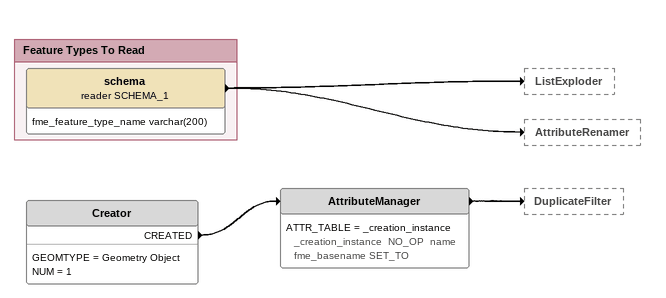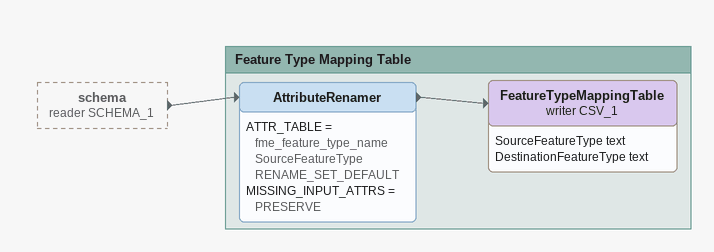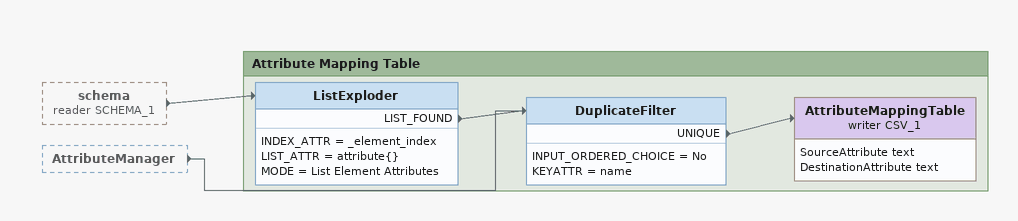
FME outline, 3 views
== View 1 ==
Creator
    GEOMTYPE = Geometry Object
    NUM = 1
    CREATED -> AttributeManager
AttributeManager
    ATTR_TABLE = _creation_instance _creation_instance  NO_OP  name fme_basename SET_TO
    -> DuplicateFilter

Bookmark: Feature Types To Read
schema (reader SCHEMA_1)
    attributes: fme_feature_type_name varchar(200)
    -> ListExploder
    -> AttributeRenamer

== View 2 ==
schema (reader SCHEMA_1) [outside]
    -> AttributeRenamer

Bookmark: Feature Type Mapping Table
AttributeRenamer
    ATTR_TABLE = fme_feature_type_name SourceFeatureType RENAME_SET_DEFAULT
    MISSING_INPUT_ATTRS = PRESERVE
    -> FeatureTypeMappingTable (writer CSV_1)
FeatureTypeMappingTable (writer CSV_1)
    attributes: SourceFeatureType text, DestinationFeatureType text

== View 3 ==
schema (reader SCHEMA_1) [outside]
    -> ListExploder
AttributeManager [outside]
    -> DuplicateFilter

Bookmark: Attribute Mapping Table
ListExploder
    INDEX_ATTR = _element_index
    LIST_ATTR = attribute{}
    MODE = List Element Attributes
    LIST_FOUND -> DuplicateFilter
DuplicateFilter
    INPUT_ORDERED_CHOICE = No
    KEYATTR = name
    UNIQUE -> AttributeMappingTable (writer CSV_1)
AttributeMappingTable (writer CSV_1)
    attributes: SourceAttribute text, DestinationAttribute text
